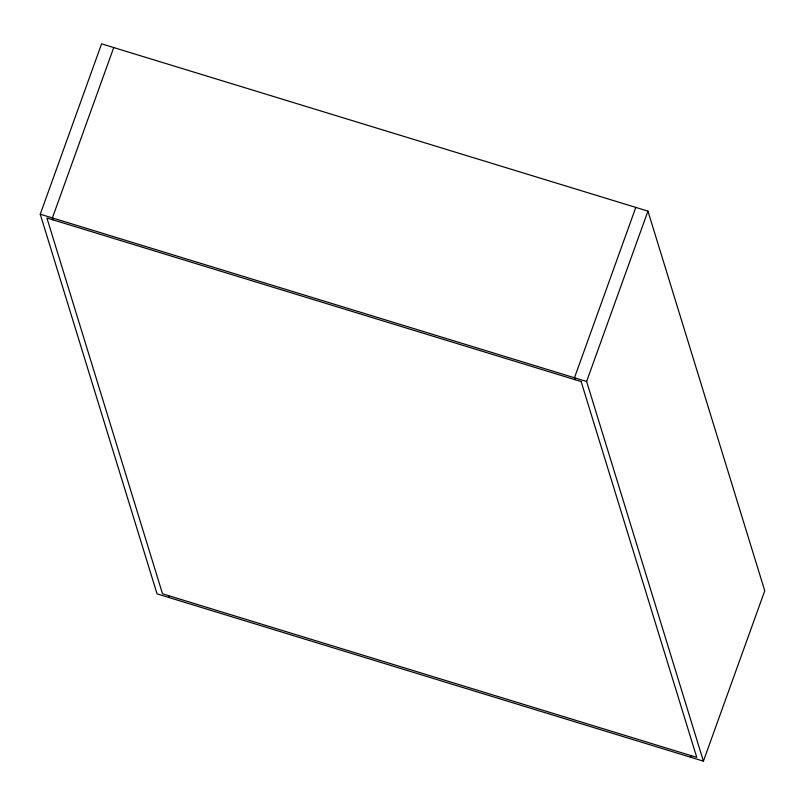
<?xml version="1.0" encoding="UTF-8"?>
<svg xmlns="http://www.w3.org/2000/svg" width="805" height="805" viewBox="0 0 805 805"><rect width="100%" height="100%" fill="white"/><g stroke="black" fill="none" stroke-linecap="round" stroke-linejoin="round"><path stroke-width="1.21" d="M40.25 214.211L101.591 43.852L647.945 211.121L764.75 590.79L703.409 761.148L157.056 593.879L40.25 214.211L586.614 381.479L703.409 761.148M113.726 47.565L52.395 217.934L52.989 219.856M635.809 207.398L574.468 377.766L575.062 379.688M586.614 381.479L647.945 211.121M690.68 755.503L691.274 757.435M168.597 595.67L169.191 597.602M581.13 381.55L46.911 217.994L162.53 593.808L696.748 757.364L581.13 381.55"/></g></svg>
